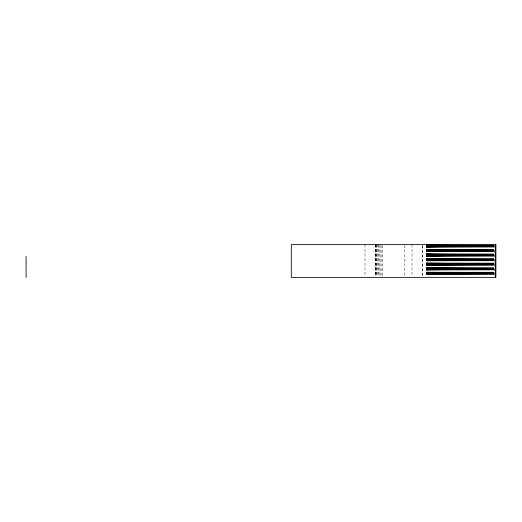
<?xml version="1.0" encoding="UTF-8"?>
<svg xmlns="http://www.w3.org/2000/svg" width="522" height="522" viewBox="0 0 522 522"><rect width="100%" height="100%" fill="white"/><g stroke="black" fill="none" stroke-linecap="round" stroke-linejoin="round"><path stroke-width="0.39" stroke-dasharray="2.61 1.96" d="M494.367 245.431L494.367 276.569M493.982 244.635L493.982 276.569M493.603 244.635L493.603 276.569M493.218 244.635L493.218 276.569M492.84 244.635L492.84 276.569M492.461 244.635L492.461 276.569M492.083 244.635L492.083 276.569M491.704 244.635L491.704 276.569M491.326 244.635L491.326 276.569M490.954 244.635L490.954 276.569M490.576 244.635L490.576 276.569M490.204 244.635L490.204 276.569M489.832 244.635L489.832 276.569M489.453 244.635L489.453 276.569M489.081 244.635L489.081 276.569M488.709 244.635L488.709 276.569M488.344 244.635L488.344 276.569M487.972 244.635L487.972 276.569M487.6 244.635L487.6 276.569M487.235 244.635L487.235 276.569M486.869 244.635L486.869 276.569M486.497 244.635L486.497 276.569M486.132 244.635L486.132 276.569M485.767 244.635L485.767 276.569M485.401 244.635L485.401 276.569M485.042 244.635L485.042 276.569M484.677 244.635L484.677 276.569M484.318 244.635L484.318 276.569M483.953 244.635L483.953 276.569M483.594 244.635L483.594 276.569M483.235 244.635L483.235 276.569M482.876 244.635L482.876 276.569M482.517 244.635L482.517 276.569M482.165 244.635L482.165 276.569M481.806 244.635L481.806 276.569M481.447 244.635L481.447 276.569M481.095 244.635L481.095 276.569M480.742 244.635L480.742 276.569M480.39 244.635L480.39 276.569M480.038 244.635L480.038 276.569M479.685 244.635L479.685 276.569M479.333 244.635L479.333 276.569M478.987 244.635L478.987 276.569M478.641 244.635L478.641 276.569M478.289 244.635L478.289 276.569M477.943 244.635L477.943 276.569M477.597 244.635L477.597 276.569M477.252 244.635L477.252 276.569M476.906 244.635L476.906 276.569M476.566 244.635L476.566 276.569M476.221 244.635L476.221 276.569M475.881 244.635L475.881 276.569M475.542 244.635L475.542 276.569M475.203 244.635L475.203 276.569M474.863 244.635L474.863 276.569M474.524 244.635L474.524 276.569M474.185 244.635L474.185 276.569M473.852 244.635L473.852 276.569M473.513 244.635L473.513 276.569M473.18 244.635L473.18 276.569M472.847 244.635L472.847 276.569M472.514 244.635L472.514 276.569M472.182 244.635L472.182 276.569M471.849 244.635L471.849 276.569M471.523 244.635L471.523 276.569M471.19 244.635L471.19 276.569M470.864 244.635L470.864 276.569M470.537 244.635L470.537 276.569M470.211 244.635L470.211 276.569M469.885 244.635L469.885 276.569M469.559 244.635L469.559 276.569M469.239 244.635L469.239 276.569M468.913 244.635L468.913 276.569M468.593 244.635L468.593 276.569M468.273 244.635L468.273 276.569M467.953 244.635L467.953 276.569M467.634 244.635L467.634 276.569M467.314 244.635L467.314 276.569M467.001 244.635L467.001 276.569M466.681 244.635L466.681 276.569M466.368 244.635L466.368 276.569M466.055 244.635L466.055 276.569M465.741 244.635L465.741 276.569M465.428 244.635L465.428 276.569M465.115 244.635L465.115 276.569M464.808 244.635L464.808 276.569M464.495 244.635L464.495 276.569M464.188 244.635L464.188 276.569M463.882 244.635L463.882 276.569M463.575 244.635L463.575 276.569M463.268 244.635L463.268 276.569M462.962 244.635L462.962 276.569M462.662 244.635L462.662 276.569M462.361 244.635L462.361 276.569M462.055 244.635L462.055 276.569M461.755 244.635L461.755 276.569M461.455 244.635L461.455 276.569M461.161 244.635L461.161 276.569M460.861 244.635L460.861 276.569M460.567 244.635L460.567 276.569M460.267 244.635L460.267 276.569M459.973 244.635L459.973 276.569M459.68 244.635L459.68 276.569M459.386 244.635L459.386 276.569M459.099 244.635L459.099 276.569M458.805 244.635L458.805 276.569M458.518 244.635L458.518 276.569M458.225 244.635L458.225 276.569M457.938 244.635L457.938 276.569M457.65 244.635L457.65 276.569M457.37 244.635L457.37 276.569M457.083 244.635L457.083 276.569M456.802 244.635L456.802 276.569M456.515 244.635L456.515 276.569M456.235 244.635L456.235 276.569M455.954 244.635L455.954 276.569M455.673 244.635L455.673 276.569M455.399 244.635L455.399 276.569M455.119 244.635L455.119 276.569M454.845 244.635L454.845 276.569M454.571 244.635L454.571 276.569M454.297 244.635L454.297 276.569M454.023 244.635L454.023 276.569M453.748 244.635L453.748 276.569M453.481 244.635L453.481 276.569M453.207 244.635L453.207 276.569M452.939 244.635L452.939 276.569M452.672 244.635L452.672 276.569M452.404 244.635L452.404 276.569M452.137 244.635L452.137 276.569M451.876 244.635L451.876 276.569M451.608 244.635L451.608 276.569M451.347 244.635L451.347 276.569M451.086 244.635L451.086 276.569M450.825 244.635L450.825 276.569M450.564 244.635L450.564 276.569M450.31 244.635L450.31 276.569M450.049 244.635L450.049 276.569M449.794 244.635L449.794 276.569M449.54 244.635L449.54 276.569M449.285 244.635L449.285 276.569M449.031 244.635L449.031 276.569M448.783 244.635L448.783 276.569M448.528 244.635L448.528 276.569M448.281 244.635L448.281 276.569M448.033 244.635L448.033 276.569M447.785 244.635L447.785 276.569M447.537 244.635L447.537 276.569M447.295 244.635L447.295 276.569M447.047 244.635L447.047 276.569M446.806 244.635L446.806 276.569M446.564 244.635L446.564 276.569M446.323 244.635L446.323 276.569M446.082 244.635L446.082 276.569M445.847 244.635L445.847 276.569M445.605 244.635L445.605 276.569M445.37 244.635L445.37 276.569M445.136 244.635L445.136 276.569M444.901 244.635L444.901 276.569M444.666 244.635L444.666 276.569M444.437 244.635L444.437 276.569M444.202 244.635L444.202 276.569M443.974 244.635L443.974 276.569M443.746 244.635L443.746 276.569M443.517 244.635L443.517 276.569M443.295 244.635L443.295 276.569M443.067 244.635L443.067 276.569M442.845 244.635L442.845 276.569M442.623 244.635L442.623 276.569M442.402 244.635L442.402 276.569M442.18 244.635L442.18 276.569M441.958 244.635L441.958 276.569M441.743 244.635L441.743 276.569M441.521 244.635L441.521 276.569M441.305 244.635L441.305 276.569M441.09 244.635L441.09 276.569M440.881 244.635L440.881 276.569M440.666 244.635L440.666 276.569M440.457 244.635L440.457 276.569M440.242 244.635L440.242 276.569M440.033 244.635L440.033 276.569M439.824 244.635L439.824 276.569M439.622 244.635L439.622 276.569M439.413 244.635L439.413 276.569M439.211 244.635L439.211 276.569M439.002 244.635L439.002 276.569M438.8 244.635L438.8 276.569M438.604 244.635L438.604 276.569M438.402 244.635L438.402 276.569M438.206 244.635L438.206 276.569M438.004 244.635L438.004 276.569M437.808 244.635L437.808 276.569M437.612 244.635L437.612 276.569M437.416 244.635L437.416 276.569M437.227 244.635L437.227 276.569M437.031 244.635L437.031 276.569M436.842 244.635L436.842 276.569M436.653 244.635L436.653 276.569M436.464 244.635L436.464 276.569M436.281 244.635L436.281 276.569M436.092 244.635L436.092 276.569M435.909 244.635L435.909 276.569M435.726 244.635L435.726 276.569M435.544 244.635L435.544 276.569M435.361 244.635L435.361 276.569M435.178 244.635L435.178 276.569M435.002 244.635L435.002 276.569M434.826 244.635L434.826 276.569M434.65 244.635L434.65 276.569M434.474 244.635L434.474 276.569M434.297 244.635L434.297 276.569M434.128 244.635L434.128 276.569M433.952 244.635L433.952 276.569M433.782 244.635L433.782 276.569M433.612 244.635L433.612 276.569M433.449 244.635L433.449 276.569M433.28 244.635L433.28 276.569M433.116 244.635L433.116 276.569M432.953 244.635L432.953 276.569M432.79 244.635L432.79 276.569M432.627 244.635L432.627 276.569M432.464 244.635L432.464 276.569M432.307 244.635L432.307 276.569M432.144 244.635L432.144 276.569M431.988 244.635L431.988 276.569M431.831 244.635L431.831 276.569M431.681 244.635L431.681 276.569M431.524 244.635L431.524 276.569M431.374 244.635L431.374 276.569M431.224 244.635L431.224 276.569M431.074 244.635L431.074 276.569M430.924 244.635L430.924 276.569M430.774 244.635L430.774 276.569M430.63 244.635L430.63 276.569M430.487 244.635L430.487 276.569M430.343 244.635L430.343 276.569M430.2 244.635L430.2 276.569M430.056 244.635L430.056 276.569M429.919 244.635L429.919 276.569M429.776 244.635L429.776 276.569M429.639 244.635L429.639 276.569M429.502 244.635L429.502 276.569M429.371 244.635L429.371 276.569M429.234 244.635L429.234 276.569M429.104 244.635L429.104 276.569M428.973 244.635L428.973 276.569M428.843 244.635L428.843 276.569M428.712 244.635L428.712 276.569M428.582 244.635L428.582 276.569M428.458 244.635L428.458 276.569M428.334 244.635L428.334 276.569M428.21 244.635L428.21 276.569M428.086 244.635L428.086 276.569M427.962 244.635L427.962 276.569M427.844 244.635L427.844 276.569M427.727 244.635L427.727 276.569M427.609 244.635L427.609 276.569M427.492 244.635L427.492 276.569M427.374 244.635L427.374 276.569M427.264 244.635L427.264 276.569M427.153 244.635L427.153 276.569M427.035 244.635L427.035 276.569M426.931 244.635L426.931 276.569M426.82 244.635L426.82 276.569M426.709 244.635L426.709 276.569M426.604 244.635L426.604 276.569M426.5 244.635L426.5 276.569M426.396 244.635L426.396 276.569M426.291 244.635L426.291 276.569M426.193 244.635L426.193 276.569M422.246 245.431L422.246 276.569L422.207 244.635M412.041 244.635L412.015 276.569M404.857 245.431L404.857 276.569M382.352 245.431L382.352 276.569M381.138 245.431L381.138 276.569M380.036 245.431L380.036 276.569M379.044 244.635L379.044 276.569M378.163 244.635L378.163 276.569M377.399 244.635L377.399 276.569M376.74 244.635L376.74 276.569M376.199 244.635L376.199 276.569M375.768 244.635L375.768 276.569M375.455 244.635L375.455 276.569M375.188 244.635L375.253 276.569M365.002 244.635L365.002 276.569"/><path stroke-width="0.78" d="M495.515 244.635L495.515 277.365M26.1 256.452L26.1 277.365M495.9 244.635L291.302 244.635L291.302 277.365L495.9 277.365L495.9 244.635"/></g></svg>
